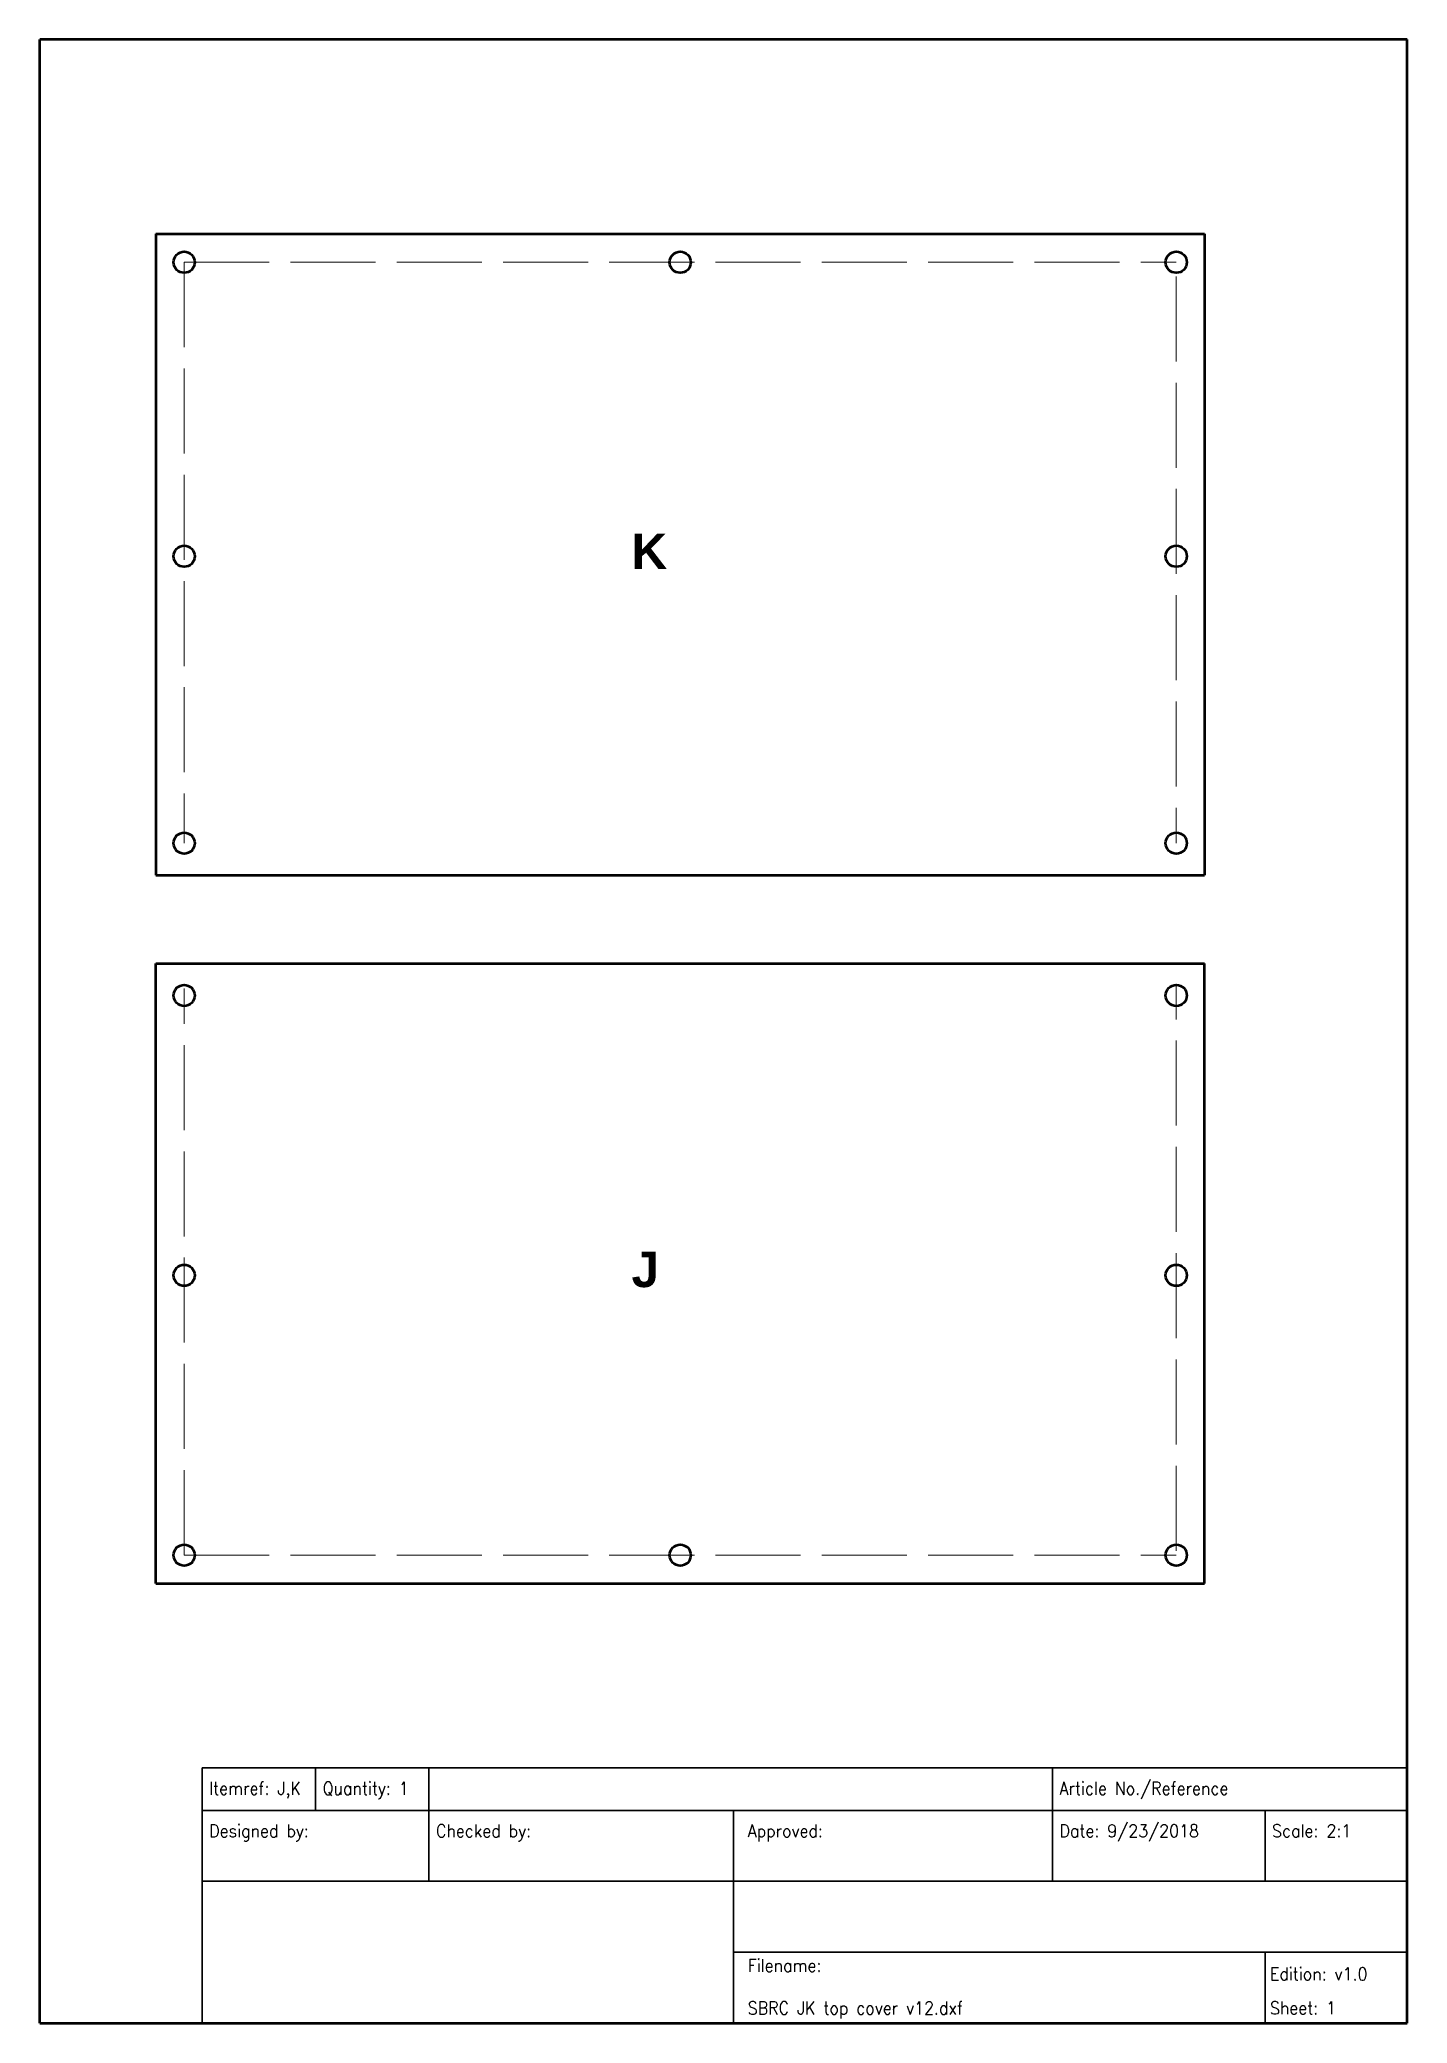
# Model space of a CAD drawing. Header units: millimetres. Extents: x -104 to 89, y -157 to 123.
import ezdxf

# ---------------------------------------------------------------- set-up
doc = ezdxf.new("R2010")
doc.units = ezdxf.units.MM
doc.header["$MEASUREMENT"] = 0
doc.linetypes.add('ACAD_ISO02W100', pattern=[15, 12, -3])
for name, color, linetype, lineweight, true_color in [('0 ... Background', 18, 'Continuous', 35, 0x000000), ('0 ... Frame', 18, 'Continuous', 50, 0x000000), ('0 ... Numbering', 18, 'Continuous', 70, 0x000000), ('Board', 18, 'Continuous', 50, 0x000000), ('Construction', 18, 'ACAD_ISO02W100', 13, 0x000000)]:
    doc.layers.add(name, color=color, linetype=linetype, lineweight=lineweight, true_color=true_color)
doc.styles.add('textstyle11', font='Standard')
doc.styles.add('textstyle12', font='Standard')
doc.styles.add('textstyle14', font='Standard')
doc.styles.add('textstyle15', font='Standard')
doc.styles.add('textstyle16', font='Standard')
doc.styles.add('textstyle17', font='Standard')
doc.styles.add('textstyle18', font='Standard')
doc.styles.add('textstyle19', font='Standard')
doc.styles.add('textstyle20', font='Standard')
doc.styles.add('textstyle22', font='Standard')
doc.styles.add('textstyle23', font='')
doc.styles.add('textstyle24', font='')
doc.styles.get('textstyle23').set_extended_font_data('Arial', bold=True)
doc.styles.get('textstyle24').set_extended_font_data('Arial', bold=True)

msp = doc.modelspace()

# ---------------------------------------------------------------- linework, layer by layer
at = {"layer": '0 ... Background', "linetype": 'Continuous'}
for p, q in [((-81.47, -121.18), (88.53, -121.18)), ((-81.47, -127.18), (-81.47, -121.18)), ((-65.47, -127.18), (-65.47, -121.18)), ((-49.47, -127.18), (-49.47, -121.18)), ((38.53, -127.18), (38.53, -121.18)), ((-81.47, -127.18), (88.53, -127.18)), ((-81.47, -157.18), (-81.47, -127.18)), ((-49.47, -137.18), (-49.47, -127.18)), ((-6.47, -137.18), (-6.47, -127.18)), ((38.53, -137.18), (38.53, -127.18)), ((68.53, -137.18), (68.53, -127.18)), ((-81.47, -137.18), (88.53, -137.18)), ((-6.47, -157.18), (-6.47, -137.18)), ((-6.47, -147.18), (88.53, -147.18)), ((68.53, -157.18), (68.53, -147.18)), ((-6.47, -157.18), (-6.47, -152.18))]:
    msp.add_line(p, q, dxfattribs=at)
at = {"layer": '0 ... Frame'}
for p, q in [((-104.39, -157.24), (-104.39, 122.76)), ((88.61, 122.76), (-104.39, 122.76)), ((88.61, -157.24), (88.61, 122.76)), ((-104.39, -157.24), (88.61, -157.24))]:
    msp.add_line(p, q, dxfattribs=at)
at = {"layer": 'Board'}
for p, q in [((-88, 95.34), (60, 95.34)), ((-88, 95.34), (-88, 4.84)), ((60, 95.34), (60, 4.84)), ((-88, 4.84), (60, 4.84)), ((-88, -7.66), (60, -7.66)), ((-88, -95.16), (-88, -7.66)), ((60, -95.16), (60, -7.66)), ((-88, -95.16), (60, -95.16))]:
    msp.add_line(p, q, dxfattribs=at)
for centre in [(-84, 91.34), (-14, 91.34), (56, 91.34), (-84, 49.84), (56, 49.84), (-84, 9.34), (56, 9.34), (-84, -12.16), (56, -12.16), (-84, -51.66), (56, -51.66), (-84, -91.16), (-14, -91.16), (56, -91.16)]:
    msp.add_circle(centre, 1.5, dxfattribs=at)
at = {"layer": 'Construction'}
for p, q in [((-84, 91.34), (56, 91.34)), ((-84, 91.34), (-84, 9.34)), ((56, 89.34), (56, 9.34)), ((-84, -91.16), (-84, -11.16)), ((56, -90.53), (56, -10.53)), ((-84, -91.16), (56, -91.16))]:
    msp.add_line(p, q, dxfattribs=at)

# ---------------------------------------------------------------- texts
at = {"layer": '0 ... Background', "linetype": 'Continuous', "lineweight": 25, "char_height": 1.8, "width": 100, "attachment_point": 1}
for s, insert, style in [('Itemref: J,K', (-80.47, -123.18), 'textstyle11'), ('Quantity: 1', (-64.47, -123.18), 'textstyle12'), ('Article No./Reference', (39.53, -123.18), 'textstyle14'), ('Designed by:', (-80.47, -129.18), 'textstyle15'), ('Checked by:', (-48.47, -129.18), 'textstyle16'), ('Approved:\\P\\P', (-4.47, -129.18), 'textstyle17'), ('Date: 9/23/2018', (39.53, -129.18), 'textstyle19'), ('Scale: 2:1', (69.53, -129.18), 'textstyle20'), ('Filename:\\P\\PSBRC JK top cover v12.dxf', (-4.47, -148.18), 'textstyle18')]:
    msp.add_mtext(s, dxfattribs=dict(at, insert=insert, style=style))
at = {"layer": '0 ... Background', "linetype": 'Continuous', "lineweight": 25, "insert": (69.22, -149.37), "char_height": 1.8, "width": 100, "attachment_point": 1, "line_spacing_factor": 0.8, "style": 'textstyle22'}
msp.add_mtext('Edition: v1.0\\P\\PSheet: 1', dxfattribs=at)
at = {"layer": '0 ... Numbering', "char_height": 5, "attachment_point": 1}
for s, insert, style in [('K', (-20.87, 53.04), 'textstyle23'), ('J', (-20.87, -48.32), 'textstyle24')]:
    msp.add_mtext(s, dxfattribs=dict(at, insert=insert, style=style))

doc.saveas('drawing.dxf')
